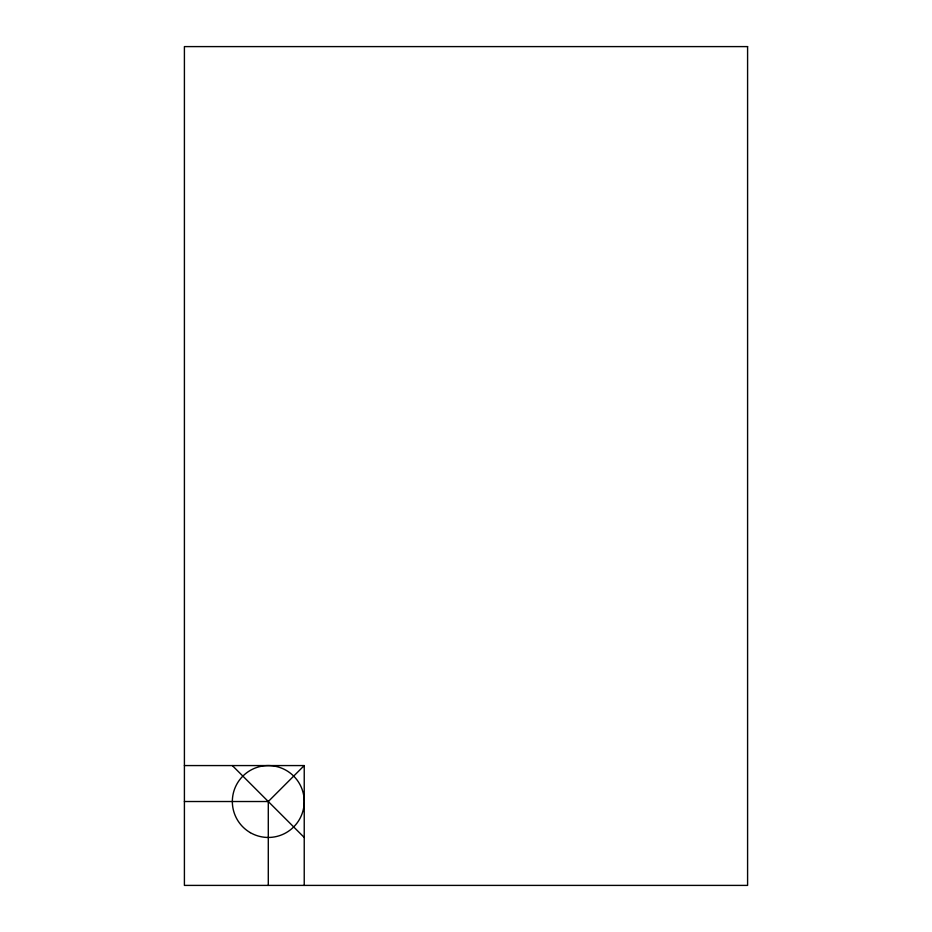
<?xml version="1.0" encoding="UTF-8"?>
<svg xmlns="http://www.w3.org/2000/svg" width="932" height="932" viewBox="0 0 932 932"><rect width="100%" height="100%" fill="white"/><g stroke="black" fill="none" stroke-linecap="round" stroke-linejoin="round"><path stroke-width="1.4" d="M268.288 885.4L268.288 801.52L304.228 765.568L184.408 765.568M184.408 801.52L268.288 801.52M232.336 765.568L304.228 837.472M304.228 765.568L304.228 885.4M747.592 46.6L184.408 46.6L184.408 885.4L747.592 885.4L747.592 46.6M250.312 832.649A35.952 35.952 0 0 0 304.228 801.52A35.952 35.952 0 0 0 250.312 770.391A35.952 35.952 0 0 0 250.312 832.649"/></g></svg>
